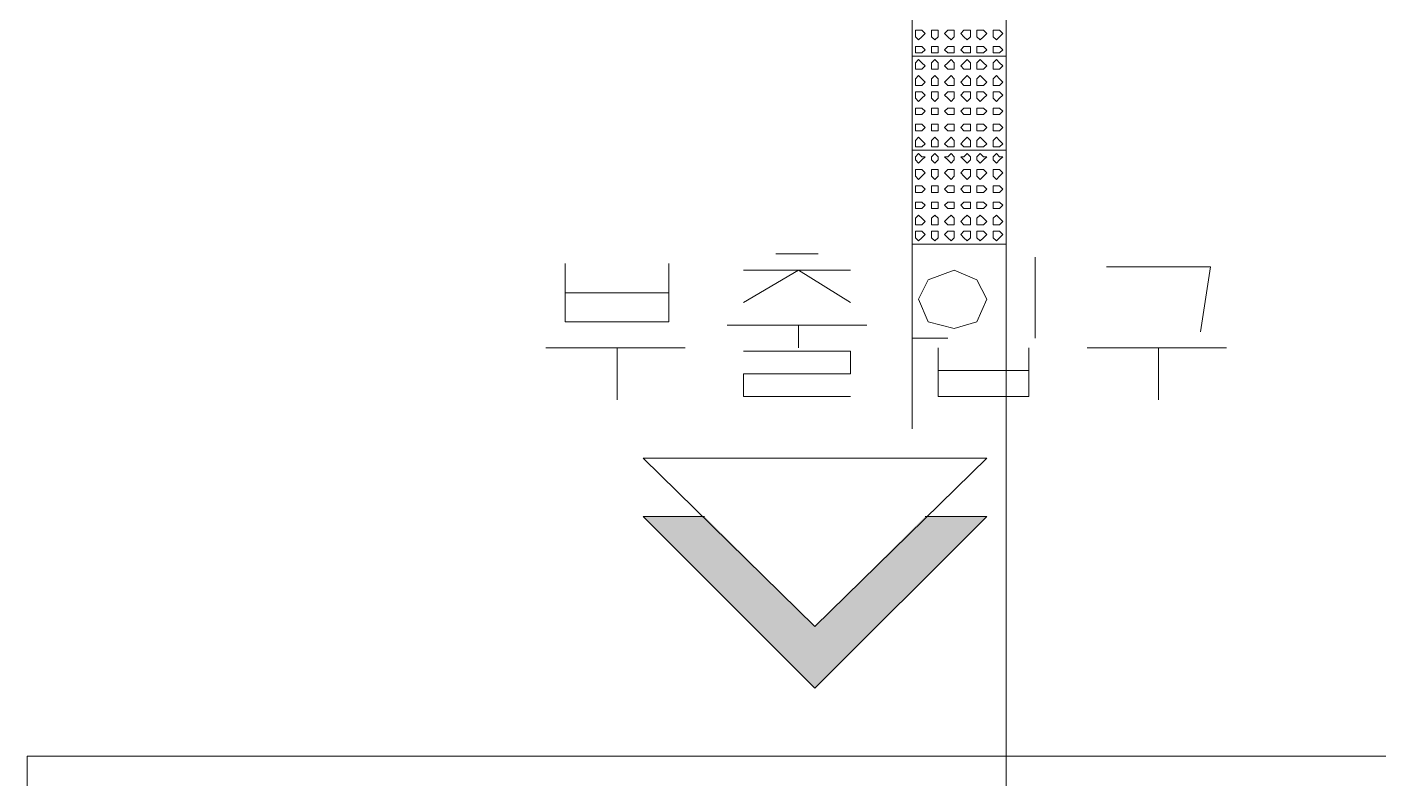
# Model space of a CAD drawing. Header units: millimetres. Extents: x -750 to 104995, y 68 to 66109.
# Drawn here: x 71712 to 76070, y 43331 to 45755 of the extents above; entities that cross this region are included whole.
import ezdxf

# ---------------------------------------------------------------- set-up
doc = ezdxf.new("R2010")
doc.units = ezdxf.units.MM
doc.layers.add('PDF_솔리드 채우기', color=7, linetype='Continuous')
doc.layers.add('PDF_형상', color=7, linetype='Continuous')

msp = doc.modelspace()

# ---------------------------------------------------------------- linework, layer by layer
at = {"layer": 'PDF_솔리드 채우기', "transparency": 33554559}
for points in [[(74251.5, 43623.5), (74251.5, 43822), (73697.6, 44177.3)], [(74251.5, 43822), (73697.6, 44177.3), (73896.2, 44177.3)], [(74251.5, 43623.5), (74251.5, 43822), (73697.6, 44177.3)], [(74251.5, 43822), (73697.6, 44177.3), (73896.2, 44177.3)], [(74251.5, 43623.5), (74805.3, 44177.3), (74251.5, 43822)], [(74805.3, 44177.3), (74251.5, 43822), (74606.8, 44177.3)], [(74251.5, 43623.5), (74805.3, 44177.3), (74251.5, 43822)], [(74805.3, 44177.3), (74251.5, 43822), (74606.8, 44177.3)]]:
    msp.add_solid(points, dxfattribs=at)
at = {"layer": 'PDF_형상', "lineweight": 5}
for points in [[(74868, 43404), (74868, 53456.9), (74868, 53404.6), (74878.5, 53404.6), (74878.5, 53394.2), (74878.5, 53227), (74878.5, 53216.5), (74868, 53206.1), (74868, 53164.3), (74868, 52861.2), (74868, 52558.2), (74565, 52558.2), (74565, 52861.2), (74868, 52861.2), (75160.6, 52861.2), (75160.6, 53164.3), (75463.7, 53164.3), (75463.7, 52861.2), (75160.6, 52861.2), (75160.6, 53164.3)], [(74868, 41669.4), (74868, 53164.3)], [(74126.1, 45023.8), (74261.9, 45023.8)], [(74565, 44459.5), (74565, 45055.1)], [(73446.8, 44992.4), (73446.8, 44804.3), (73781.2, 44804.3), (73781.2, 44992.4)], [(74021.6, 44971.5), (74366.4, 44971.5)], [(74021.6, 44867), (74199.2, 44971.5), (74366.4, 44867)], [(74962.1, 45013.3), (74962.1, 44752.1)], [(75192, 44982), (75526.4, 44982), (75495, 44773)], [(73446.8, 44898.4), (73781.2, 44898.4)], [(73969.3, 44793.9), (74418.7, 44793.9)], [(74199.2, 44720.7), (74199.2, 44793.9)], [(73384.1, 44720.7), (73833.5, 44720.7)], [(73614, 44720.7), (73614, 44553.5)], [(74021.6, 44710.3), (74366.4, 44710.3), (74366.4, 44637.1), (74021.6, 44637.1), (74021.6, 44564), (74366.4, 44564)], [(74565, 44752.1), (74679.9, 44752.1)], [(74648.6, 44720.7), (74648.6, 44564), (74941.2, 44564), (74941.2, 44720.7)], [(75129.3, 44720.7), (75578.6, 44720.7)], [(75359.2, 44720.7), (75359.2, 44553.5)], [(74648.6, 44647.6), (74941.2, 44647.6)]]:
    msp.add_lwpolyline(points, dxfattribs=at)
for points in [[(74565, 45953.8), (74565, 45661.2), (74868, 45661.2), (74868, 45953.8)], [(74606.8, 45734.4), (74596.3, 45744.8), (74585.9, 45744.8), (74575.4, 45744.8), (74575.4, 45734.4), (74575.4, 45723.9), (74585.9, 45713.5), (74596.3, 45723.9)], [(74648.6, 45734.4), (74648.6, 45744.8), (74638.1, 45744.8), (74627.7, 45744.8), (74627.7, 45734.4), (74627.7, 45723.9), (74638.1, 45713.5), (74648.6, 45723.9)], [(74700.8, 45734.4), (74700.8, 45744.8), (74690.4, 45744.8), (74679.9, 45744.8), (74669.5, 45734.4), (74679.9, 45723.9), (74690.4, 45713.5), (74700.8, 45723.9)], [(74753.1, 45734.4), (74753.1, 45744.8), (74742.6, 45744.8), (74732.2, 45744.8), (74721.7, 45734.4), (74732.2, 45723.9), (74742.6, 45713.5), (74753.1, 45723.9)], [(74805.3, 45734.4), (74794.9, 45744.8), (74784.4, 45744.8), (74774, 45744.8), (74774, 45734.4), (74774, 45723.9), (74784.4, 45713.5), (74794.9, 45723.9)], [(74857.6, 45734.4), (74847.1, 45744.8), (74836.7, 45744.8), (74826.2, 45744.8), (74826.2, 45734.4), (74826.2, 45723.9), (74836.7, 45713.5), (74847.1, 45723.9)], [(74606.8, 45682.1), (74596.3, 45692.6), (74585.9, 45692.6), (74575.4, 45692.6), (74575.4, 45682.1), (74575.4, 45671.7), (74585.9, 45671.7), (74596.3, 45671.7)], [(74648.6, 45682.1), (74648.6, 45692.6), (74638.1, 45692.6), (74627.7, 45692.6), (74627.7, 45682.1), (74627.7, 45671.7), (74638.1, 45671.7), (74648.6, 45671.7)], [(74700.8, 45682.1), (74700.8, 45692.6), (74690.4, 45692.6), (74679.9, 45692.6), (74669.5, 45682.1), (74679.9, 45671.7), (74690.4, 45671.7), (74700.8, 45671.7)], [(74753.1, 45682.1), (74753.1, 45692.6), (74742.6, 45692.6), (74732.2, 45692.6), (74721.7, 45682.1), (74732.2, 45671.7), (74742.6, 45671.7), (74753.1, 45671.7)], [(74805.3, 45682.1), (74794.9, 45692.6), (74784.4, 45692.6), (74774, 45692.6), (74774, 45682.1), (74774, 45671.7), (74784.4, 45671.7), (74794.9, 45671.7)], [(74857.6, 45682.1), (74847.1, 45692.6), (74836.7, 45692.6), (74826.2, 45692.6), (74826.2, 45682.1), (74826.2, 45671.7), (74836.7, 45671.7), (74847.1, 45671.7)], [(74565, 45661.2), (74565, 45358.2), (74868, 45358.2), (74868, 45661.2)], [(74606.8, 45629.9), (74596.3, 45640.3), (74585.9, 45650.8), (74575.4, 45640.3), (74575.4, 45629.9), (74575.4, 45619.4), (74585.9, 45619.4), (74596.3, 45619.4)], [(74648.6, 45629.9), (74648.6, 45640.3), (74638.1, 45650.8), (74627.7, 45640.3), (74627.7, 45629.9), (74627.7, 45619.4), (74638.1, 45619.4), (74648.6, 45619.4)], [(74700.8, 45629.9), (74700.8, 45640.3), (74690.4, 45650.8), (74679.9, 45640.3), (74669.5, 45629.9), (74679.9, 45619.4), (74690.4, 45619.4), (74700.8, 45619.4)], [(74753.1, 45629.9), (74753.1, 45640.3), (74742.6, 45650.8), (74732.2, 45640.3), (74721.7, 45629.9), (74732.2, 45619.4), (74742.6, 45619.4), (74753.1, 45619.4)], [(74805.3, 45629.9), (74794.9, 45640.3), (74784.4, 45650.8), (74774, 45640.3), (74774, 45629.9), (74774, 45619.4), (74784.4, 45619.4), (74794.9, 45619.4)], [(74857.6, 45629.9), (74847.1, 45640.3), (74836.7, 45650.8), (74826.2, 45640.3), (74826.2, 45629.9), (74826.2, 45619.4), (74836.7, 45619.4), (74847.1, 45619.4)], [(74606.8, 45577.6), (74596.3, 45588.1), (74585.9, 45598.5), (74575.4, 45588.1), (74575.4, 45577.6), (74575.4, 45567.2), (74585.9, 45567.2), (74596.3, 45567.2)], [(74648.6, 45577.6), (74648.6, 45588.1), (74638.1, 45598.5), (74627.7, 45588.1), (74627.7, 45577.6), (74627.7, 45567.2), (74638.1, 45567.2), (74648.6, 45567.2)], [(74700.8, 45577.6), (74700.8, 45588.1), (74690.4, 45598.5), (74679.9, 45588.1), (74669.5, 45577.6), (74679.9, 45567.2), (74690.4, 45567.2), (74700.8, 45567.2)], [(74753.1, 45577.6), (74753.1, 45588.1), (74742.6, 45598.5), (74732.2, 45588.1), (74721.7, 45577.6), (74732.2, 45567.2), (74742.6, 45567.2), (74753.1, 45567.2)], [(74805.3, 45577.6), (74794.9, 45588.1), (74784.4, 45598.5), (74774, 45588.1), (74774, 45577.6), (74774, 45567.2), (74784.4, 45567.2), (74794.9, 45567.2)], [(74857.6, 45577.6), (74847.1, 45588.1), (74836.7, 45598.5), (74826.2, 45588.1), (74826.2, 45577.6), (74826.2, 45567.2), (74836.7, 45567.2), (74847.1, 45567.2)], [(74606.8, 45535.8), (74596.3, 45546.3), (74585.9, 45546.3), (74575.4, 45546.3), (74575.4, 45535.8), (74575.4, 45525.4), (74585.9, 45514.9), (74596.3, 45525.4)], [(74648.6, 45535.8), (74648.6, 45546.3), (74638.1, 45546.3), (74627.7, 45546.3), (74627.7, 45535.8), (74627.7, 45525.4), (74638.1, 45514.9), (74648.6, 45525.4)], [(74700.8, 45535.8), (74700.8, 45546.3), (74690.4, 45546.3), (74679.9, 45546.3), (74669.5, 45535.8), (74679.9, 45525.4), (74690.4, 45514.9), (74700.8, 45525.4)], [(74753.1, 45535.8), (74753.1, 45546.3), (74742.6, 45546.3), (74732.2, 45546.3), (74721.7, 45535.8), (74732.2, 45525.4), (74742.6, 45514.9), (74753.1, 45525.4)], [(74805.3, 45535.8), (74794.9, 45546.3), (74784.4, 45546.3), (74774, 45546.3), (74774, 45535.8), (74774, 45525.4), (74784.4, 45514.9), (74794.9, 45525.4)], [(74857.6, 45535.8), (74847.1, 45546.3), (74836.7, 45546.3), (74826.2, 45546.3), (74826.2, 45535.8), (74826.2, 45525.4), (74836.7, 45514.9), (74847.1, 45525.4)], [(74606.8, 45483.6), (74596.3, 45494), (74585.9, 45494), (74575.4, 45494), (74575.4, 45483.6), (74575.4, 45473.1), (74585.9, 45473.1), (74596.3, 45473.1)], [(74648.6, 45483.6), (74648.6, 45494), (74638.1, 45494), (74627.7, 45494), (74627.7, 45483.6), (74627.7, 45473.1), (74638.1, 45473.1), (74648.6, 45473.1)], [(74700.8, 45483.6), (74700.8, 45494), (74690.4, 45494), (74679.9, 45494), (74669.5, 45483.6), (74679.9, 45473.1), (74690.4, 45473.1), (74700.8, 45473.1)], [(74753.1, 45483.6), (74753.1, 45494), (74742.6, 45494), (74732.2, 45494), (74721.7, 45483.6), (74732.2, 45473.1), (74742.6, 45473.1), (74753.1, 45473.1)], [(74805.3, 45483.6), (74794.9, 45494), (74784.4, 45494), (74774, 45494), (74774, 45483.6), (74774, 45473.1), (74784.4, 45473.1), (74794.9, 45473.1)], [(74857.6, 45483.6), (74847.1, 45494), (74836.7, 45494), (74826.2, 45494), (74826.2, 45483.6), (74826.2, 45473.1), (74836.7, 45473.1), (74847.1, 45473.1)], [(74606.8, 45431.3), (74596.3, 45441.8), (74585.9, 45441.8), (74575.4, 45441.8), (74575.4, 45431.3), (74575.4, 45420.9), (74585.9, 45420.9), (74596.3, 45420.9)], [(74648.6, 45431.3), (74648.6, 45441.8), (74638.1, 45441.8), (74627.7, 45441.8), (74627.7, 45431.3), (74627.7, 45420.9), (74638.1, 45420.9), (74648.6, 45420.9)], [(74700.8, 45431.3), (74700.8, 45441.8), (74690.4, 45441.8), (74679.9, 45441.8), (74669.5, 45431.3), (74679.9, 45420.9), (74690.4, 45420.9), (74700.8, 45420.9)], [(74753.1, 45431.3), (74753.1, 45441.8), (74742.6, 45441.8), (74732.2, 45441.8), (74721.7, 45431.3), (74732.2, 45420.9), (74742.6, 45420.9), (74753.1, 45420.9)], [(74805.3, 45431.3), (74794.9, 45441.8), (74784.4, 45441.8), (74774, 45441.8), (74774, 45431.3), (74774, 45420.9), (74784.4, 45420.9), (74794.9, 45420.9)], [(74857.6, 45431.3), (74847.1, 45441.8), (74836.7, 45441.8), (74826.2, 45441.8), (74826.2, 45431.3), (74826.2, 45420.9), (74836.7, 45420.9), (74847.1, 45420.9)], [(74606.8, 45379.1), (74596.3, 45389.5), (74585.9, 45400), (74575.4, 45389.5), (74575.4, 45379.1), (74575.4, 45368.6), (74585.9, 45368.6), (74596.3, 45368.6)], [(74648.6, 45379.1), (74648.6, 45389.5), (74638.1, 45400), (74627.7, 45389.5), (74627.7, 45379.1), (74627.7, 45368.6), (74638.1, 45368.6), (74648.6, 45368.6)], [(74700.8, 45379.1), (74700.8, 45389.5), (74690.4, 45400), (74679.9, 45389.5), (74669.5, 45379.1), (74679.9, 45368.6), (74690.4, 45368.6), (74700.8, 45368.6)], [(74753.1, 45379.1), (74753.1, 45389.5), (74742.6, 45400), (74732.2, 45389.5), (74721.7, 45379.1), (74732.2, 45368.6), (74742.6, 45368.6), (74753.1, 45368.6)], [(74805.3, 45379.1), (74794.9, 45389.5), (74784.4, 45400), (74774, 45389.5), (74774, 45379.1), (74774, 45368.6), (74784.4, 45368.6), (74794.9, 45368.6)], [(74857.6, 45379.1), (74847.1, 45389.5), (74836.7, 45400), (74826.2, 45389.5), (74826.2, 45379.1), (74826.2, 45368.6), (74836.7, 45368.6), (74847.1, 45368.6)], [(74565, 45358.2), (74565, 45055.1), (74868, 45055.1), (74868, 45358.2)], [(74606.8, 45337.3), (74596.3, 45337.3), (74585.9, 45347.7), (74575.4, 45337.3), (74575.4, 45326.8), (74585.9, 45316.4), (74596.3, 45326.8)], [(74648.6, 45337.3), (74638.1, 45347.7), (74627.7, 45337.3), (74627.7, 45326.8), (74638.1, 45316.4), (74648.6, 45326.8)], [(74700.8, 45337.3), (74690.4, 45347.7), (74679.9, 45337.3), (74669.5, 45337.3), (74679.9, 45326.8), (74690.4, 45316.4), (74700.8, 45326.8)], [(74753.1, 45337.3), (74742.6, 45347.7), (74732.2, 45337.3), (74721.7, 45337.3), (74732.2, 45326.8), (74742.6, 45316.4), (74753.1, 45326.8)], [(74805.3, 45337.3), (74794.9, 45337.3), (74784.4, 45347.7), (74774, 45337.3), (74774, 45326.8), (74784.4, 45316.4), (74794.9, 45326.8)], [(74857.6, 45337.3), (74847.1, 45337.3), (74836.7, 45347.7), (74826.2, 45337.3), (74826.2, 45326.8), (74836.7, 45316.4), (74847.1, 45326.8)], [(74606.8, 45285), (74596.3, 45295.5), (74585.9, 45295.5), (74575.4, 45295.5), (74575.4, 45285), (74575.4, 45274.6), (74585.9, 45264.1), (74596.3, 45274.6)], [(74648.6, 45285), (74648.6, 45295.5), (74638.1, 45295.5), (74627.7, 45295.5), (74627.7, 45285), (74627.7, 45274.6), (74638.1, 45264.1), (74648.6, 45274.6)], [(74700.8, 45285), (74700.8, 45295.5), (74690.4, 45295.5), (74679.9, 45295.5), (74669.5, 45285), (74679.9, 45274.6), (74690.4, 45264.1), (74700.8, 45274.6)], [(74753.1, 45285), (74753.1, 45295.5), (74742.6, 45295.5), (74732.2, 45295.5), (74721.7, 45285), (74732.2, 45274.6), (74742.6, 45264.1), (74753.1, 45274.6)], [(74805.3, 45285), (74794.9, 45295.5), (74784.4, 45295.5), (74774, 45295.5), (74774, 45285), (74774, 45274.6), (74784.4, 45264.1), (74794.9, 45274.6)], [(74857.6, 45285), (74847.1, 45295.5), (74836.7, 45295.5), (74826.2, 45295.5), (74826.2, 45285), (74826.2, 45274.6), (74836.7, 45264.1), (74847.1, 45274.6)], [(74606.8, 45232.8), (74596.3, 45243.2), (74585.9, 45243.2), (74575.4, 45243.2), (74575.4, 45232.8), (74575.4, 45222.3), (74585.9, 45222.3), (74596.3, 45222.3)], [(74648.6, 45232.8), (74648.6, 45243.2), (74638.1, 45243.2), (74627.7, 45243.2), (74627.7, 45232.8), (74627.7, 45222.3), (74638.1, 45222.3), (74648.6, 45222.3)], [(74700.8, 45232.8), (74700.8, 45243.2), (74690.4, 45243.2), (74679.9, 45243.2), (74669.5, 45232.8), (74679.9, 45222.3), (74690.4, 45222.3), (74700.8, 45222.3)], [(74753.1, 45232.8), (74753.1, 45243.2), (74742.6, 45243.2), (74732.2, 45243.2), (74721.7, 45232.8), (74732.2, 45222.3), (74742.6, 45222.3), (74753.1, 45222.3)], [(74805.3, 45232.8), (74794.9, 45243.2), (74784.4, 45243.2), (74774, 45243.2), (74774, 45232.8), (74774, 45222.3), (74784.4, 45222.3), (74794.9, 45222.3)], [(74857.6, 45232.8), (74847.1, 45243.2), (74836.7, 45243.2), (74826.2, 45243.2), (74826.2, 45232.8), (74826.2, 45222.3), (74836.7, 45222.3), (74847.1, 45222.3)], [(74606.8, 45180.5), (74596.3, 45191), (74585.9, 45191), (74575.4, 45191), (74575.4, 45180.5), (74575.4, 45170.1), (74585.9, 45170.1), (74596.3, 45170.1)], [(74648.6, 45180.5), (74648.6, 45191), (74638.1, 45191), (74627.7, 45191), (74627.7, 45180.5), (74627.7, 45170.1), (74638.1, 45170.1), (74648.6, 45170.1)], [(74700.8, 45180.5), (74700.8, 45191), (74690.4, 45191), (74679.9, 45191), (74669.5, 45180.5), (74679.9, 45170.1), (74690.4, 45170.1), (74700.8, 45170.1)], [(74753.1, 45180.5), (74753.1, 45191), (74742.6, 45191), (74732.2, 45191), (74721.7, 45180.5), (74732.2, 45170.1), (74742.6, 45170.1), (74753.1, 45170.1)], [(74805.3, 45180.5), (74794.9, 45191), (74784.4, 45191), (74774, 45191), (74774, 45180.5), (74774, 45170.1), (74784.4, 45170.1), (74794.9, 45170.1)], [(74857.6, 45180.5), (74847.1, 45191), (74836.7, 45191), (74826.2, 45191), (74826.2, 45180.5), (74826.2, 45170.1), (74836.7, 45170.1), (74847.1, 45170.1)], [(74606.8, 45128.3), (74596.3, 45138.7), (74585.9, 45149.2), (74575.4, 45138.7), (74575.4, 45128.3), (74575.4, 45117.8), (74585.9, 45117.8), (74596.3, 45117.8)], [(74648.6, 45128.3), (74648.6, 45138.7), (74638.1, 45149.2), (74627.7, 45138.7), (74627.7, 45128.3), (74627.7, 45117.8), (74638.1, 45117.8), (74648.6, 45117.8)], [(74700.8, 45128.3), (74700.8, 45138.7), (74690.4, 45149.2), (74679.9, 45138.7), (74669.5, 45128.3), (74679.9, 45117.8), (74690.4, 45117.8), (74700.8, 45117.8)], [(74753.1, 45128.3), (74753.1, 45138.7), (74742.6, 45149.2), (74732.2, 45138.7), (74721.7, 45128.3), (74732.2, 45117.8), (74742.6, 45117.8), (74753.1, 45117.8)], [(74805.3, 45128.3), (74794.9, 45138.7), (74784.4, 45149.2), (74774, 45138.7), (74774, 45128.3), (74774, 45117.8), (74784.4, 45117.8), (74794.9, 45117.8)], [(74857.6, 45128.3), (74847.1, 45138.7), (74836.7, 45149.2), (74826.2, 45138.7), (74826.2, 45128.3), (74826.2, 45117.8), (74836.7, 45117.8), (74847.1, 45117.8)], [(74606.8, 45086.5), (74596.3, 45096.9), (74585.9, 45096.9), (74575.4, 45096.9), (74575.4, 45086.5), (74575.4, 45076), (74585.9, 45065.6), (74596.3, 45076)], [(74648.6, 45086.5), (74648.6, 45096.9), (74638.1, 45096.9), (74627.7, 45096.9), (74627.7, 45086.5), (74627.7, 45076), (74638.1, 45065.6), (74648.6, 45076)], [(74700.8, 45086.5), (74700.8, 45096.9), (74690.4, 45096.9), (74679.9, 45096.9), (74669.5, 45086.5), (74679.9, 45076), (74690.4, 45065.6), (74700.8, 45076)], [(74753.1, 45086.5), (74753.1, 45096.9), (74742.6, 45096.9), (74732.2, 45096.9), (74721.7, 45086.5), (74732.2, 45076), (74742.6, 45065.6), (74753.1, 45076)], [(74805.3, 45086.5), (74794.9, 45096.9), (74784.4, 45096.9), (74774, 45096.9), (74774, 45086.5), (74774, 45076), (74784.4, 45065.6), (74794.9, 45076)], [(74857.6, 45086.5), (74847.1, 45096.9), (74836.7, 45096.9), (74826.2, 45096.9), (74826.2, 45086.5), (74826.2, 45076), (74836.7, 45065.6), (74847.1, 45076)], [(74585.9, 44877.5), (74617.2, 44804.3), (74700.8, 44783.4), (74774, 44804.3), (74805.3, 44877.5), (74774, 44940.2), (74700.8, 44971.5), (74617.2, 44940.2)], [(74805.3, 44365.4), (74251.5, 43822), (73697.6, 44365.4)], [(74805.3, 44365.4), (74251.5, 43822), (73697.6, 44365.4)], [(74805.3, 44177.3), (74606.8, 44177.3), (74805.3, 44177.3), (74251.5, 43623.5), (73697.6, 44177.3), (73896.2, 44177.3), (73697.6, 44177.3), (74251.5, 43623.5)], [(71712.1, 43404), (71712.1, 37802.9), (71712.1, 43404), (76414.6, 43404), (76414.6, 37802.9), (76414.6, 43404)]]:
    msp.add_lwpolyline(points, close=True, dxfattribs=at)

doc.saveas('drawing.dxf')
